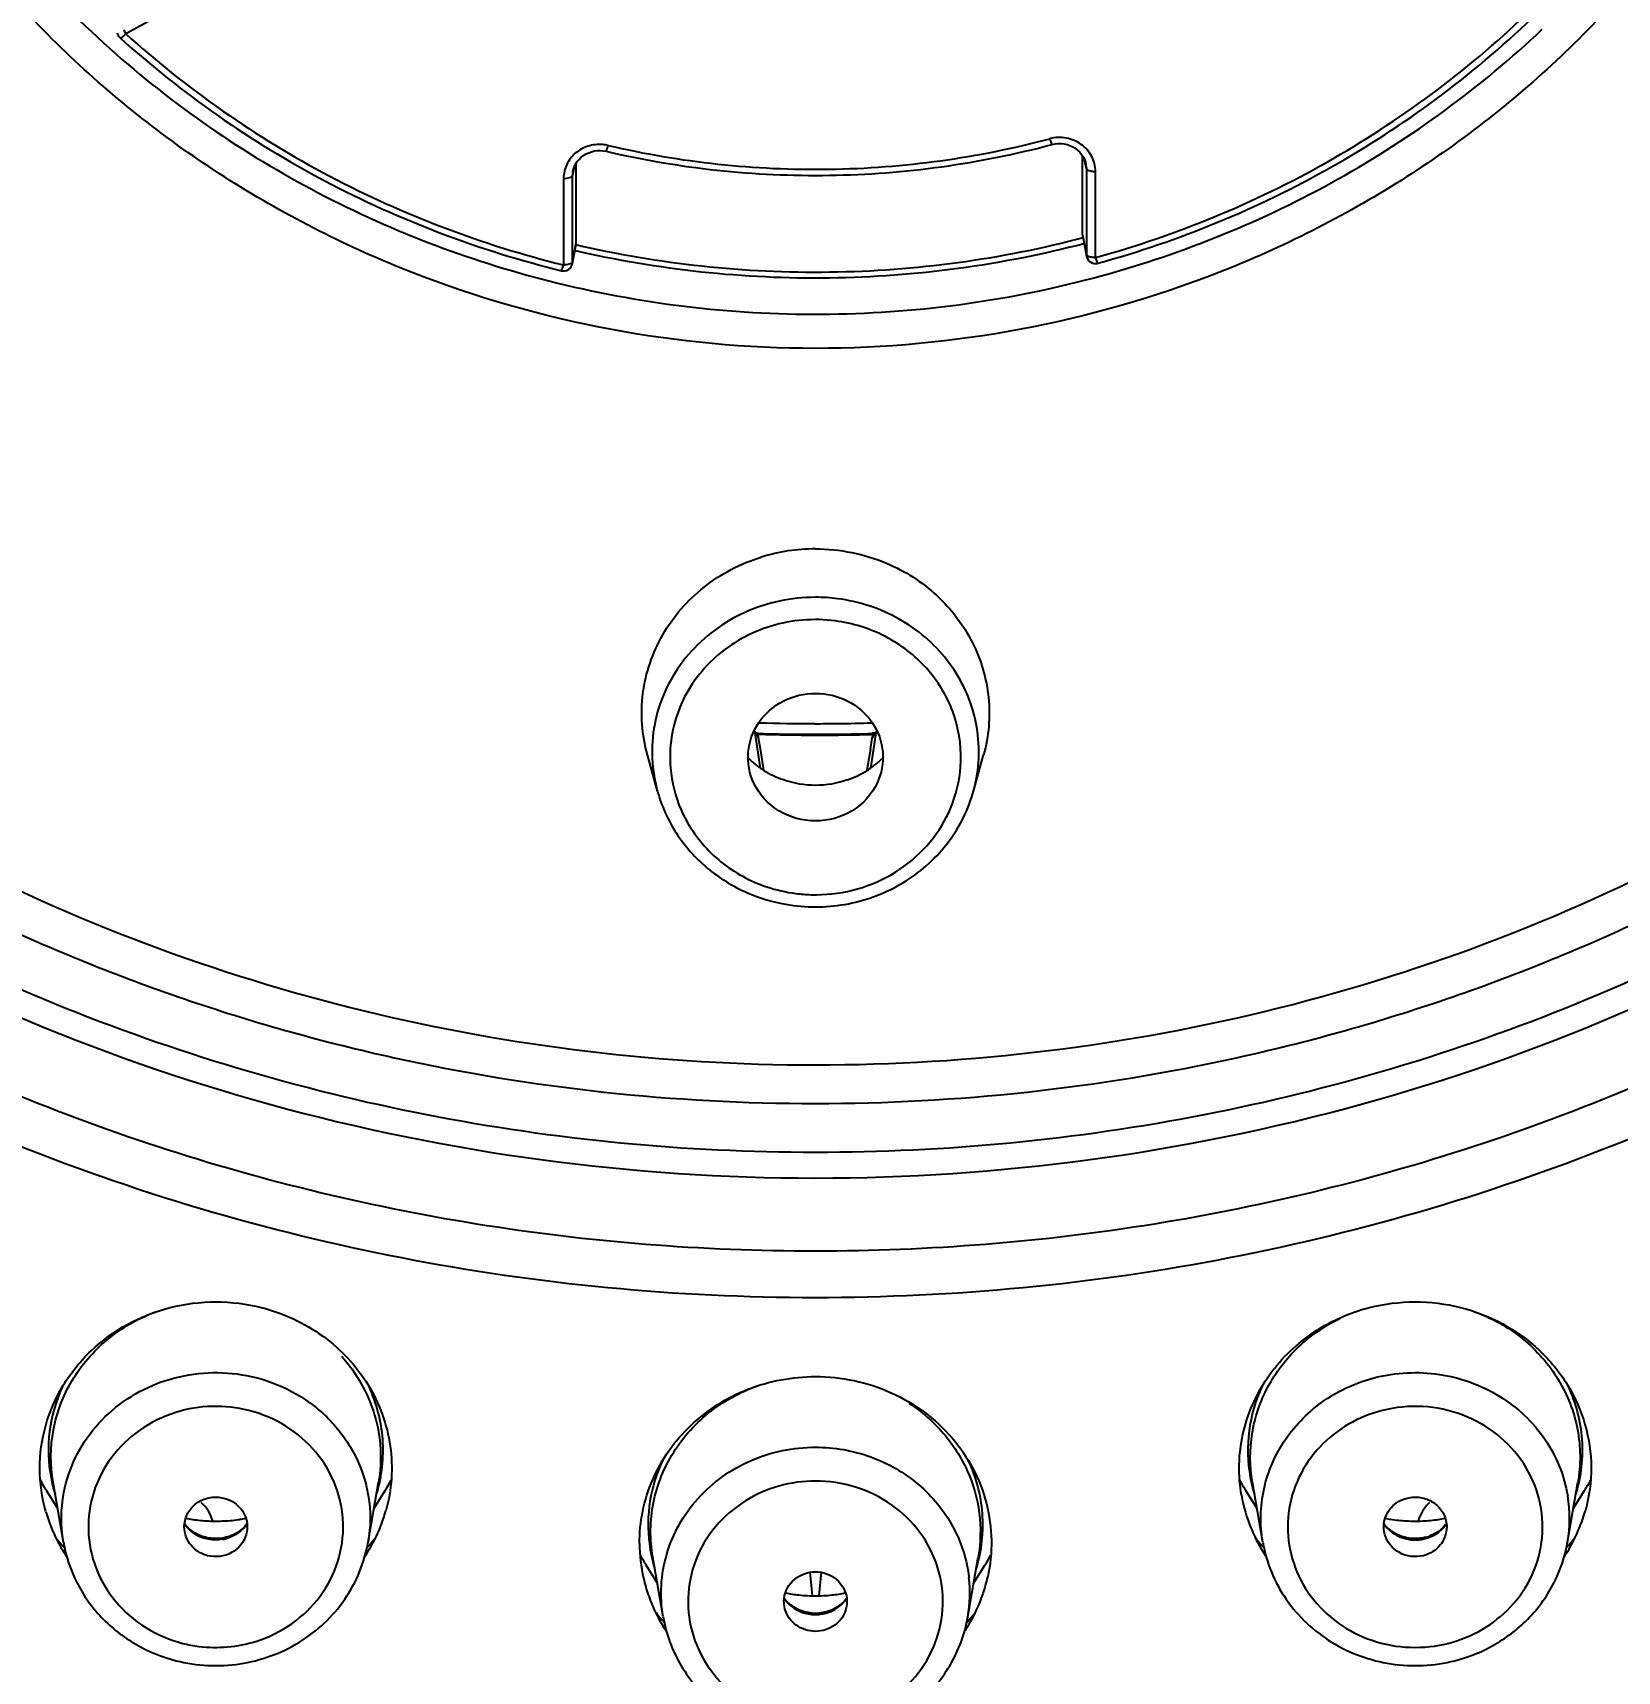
# Model space of a CAD drawing. Header units: millimetres. Extents: x 15137 to 17513, y -10160 to -6800.
# Drawn here: x 16524.51 to 16542.12, y -8288.96 to -8270.75 of the extents above; entities that cross this region are included whole.
import ezdxf

# ---------------------------------------------------------------- set-up
doc = ezdxf.new("R2010")
doc.units = ezdxf.units.MM
doc.styles.add('ARIAL', font='arial.ttf')
doc.dimstyles.get("Standard").update_dxf_attribs({"dimtxt": 15, "dimasz": 15, "dimexe": 0.18, "dimexo": 0.0625, "dimgap": 4, "dimtad": 0, "dimdec": 1, "dimdsep": 46, "dimtxsty": 'ARIAL', "dimcen": 0, "dimclrd": 5, "dimclre": 5, "dimclrt": 5, "dimadec": 0, "dimazin": 0, "dimtfac": 1, "dimtdec": 1, "dimtofl": 0, "dimtmove": 0, "dimatfit": 3, "dimfxl": 1, "dimtolj": 1, "dimtzin": 0, "dimarcsym": 0})

# ---------------------------------------------------------------- blocks, each defined once
blk = doc.blocks.new('*D72')
at = {"color": 5, "lineweight": -2, "transparency": 16777216}
for p, q in [((16473.239, -8277.12), (16473.239, -8173.164)), ((16593.175, -8277.612), (16593.175, -8173.164)), ((16488.239, -8173.344), (16504.502, -8173.344)), ((16578.175, -8173.344), (16561.912, -8173.344))]:
    blk.add_line(p, q, dxfattribs=at)
at = {"color": 5, "transparency": 16777216}
for points in [[(16488.239, -8170.844), (16488.239, -8175.844), (16473.239, -8173.344)], [(16578.175, -8170.844), (16578.175, -8175.844), (16593.175, -8173.344)]]:
    blk.add_solid(points, dxfattribs=at)
at = {"layer": 'Defpoints', "color": 0, "transparency": 16777216}
for p in [(16593.175, -8173.344), (16473.239, -8277.182), (16593.175, -8277.675)]:
    blk.add_point(p, dxfattribs=at)
at = {"color": 5, "transparency": 16777216, "insert": (16533.207, -8173.344), "char_height": 15, "attachment_point": 5, "style": 'ARIAL'}
blk.add_mtext('\\A1;%%C120', dxfattribs=at)

msp = doc.modelspace()

# ---------------------------------------------------------------- linework, layer by layer
at = {"linetype": 'Continuous'}
for p, q in [((16526.419, -8270.287), (16525.543, -8270.765)), ((16535.836, -8271.994), (16535.836, -8271.994)), ((16536.176, -8273), (16536.176, -8272.122)), ((16536.218, -8272.263), (16536.198, -8272.165)), ((16530.407, -8272.371), (16530.407, -8273.332)), ((16530.526, -8272.243), (16530.506, -8272.34)), ((16530.506, -8273.301), (16530.506, -8272.34)), ((16530.511, -8272.293), (16530.511, -8272.292)), ((16530.548, -8273.08), (16530.548, -8272.2)), ((16536.213, -8272.214), (16536.214, -8272.215)), ((16536.218, -8272.249), (16536.218, -8272.263)), ((16536.218, -8272.263), (16536.218, -8273.22)), ((16536.318, -8273.25), (16536.318, -8272.293)), ((16530.505, -8273.318), (16530.546, -8273.096)), ((16530.531, -8273.171), (16530.548, -8273.08)), ((16536.176, -8273), (16536.209, -8273.171)), ((16536.178, -8273.017), (16536.193, -8273.095)), ((16536.193, -8273.095), (16536.22, -8273.236)), ((16530.506, -8273.301), (16530.511, -8273.276)), ((16530.511, -8273.276), (16530.53, -8273.178)), ((16530.53, -8273.178), (16530.531, -8273.171)), ((16536.209, -8273.171), (16536.218, -8273.219)), ((16536.209, -8273.171), (16536.218, -8273.22)), ((16532.559, -8278.68), (16532.537, -8278.529)), ((16532.544, -8278.579), (16532.537, -8278.529)), ((16532.547, -8278.532), (16532.576, -8278.533)), ((16532.547, -8278.537), (16532.576, -8278.537)), ((16532.553, -8278.539), (16532.577, -8278.54)), ((16532.553, -8278.547), (16532.577, -8278.547)), ((16533.198, -8278.428), (16533.23, -8278.429)), ((16533.198, -8278.429), (16533.23, -8278.429)), ((16533.836, -8278.531), (16533.883, -8278.529)), ((16533.836, -8278.538), (16533.883, -8278.536)), ((16533.836, -8278.54), (16533.86, -8278.54)), ((16533.836, -8278.547), (16533.86, -8278.547)), ((16533.877, -8278.529), (16533.846, -8278.73)), ((16532.575, -8278.78), (16532.559, -8278.68)), ((16532.575, -8278.78), (16532.559, -8278.68)), ((16532.595, -8278.707), (16532.575, -8278.589)), ((16532.618, -8278.85), (16532.595, -8278.707)), ((16533.818, -8278.716), (16533.794, -8278.858)), ((16533.846, -8278.73), (16533.817, -8278.922)), ((16533.818, -8278.716), (16533.838, -8278.589)), ((16533.854, -8278.68), (16533.839, -8278.78)), ((16531.45, -8279.178), (16531.339, -8278.777)), ((16532.597, -8278.922), (16532.575, -8278.78)), ((16532.597, -8278.922), (16532.575, -8278.78)), ((16532.634, -8278.949), (16532.618, -8278.85)), ((16533.794, -8278.858), (16533.779, -8278.949)), ((16533.839, -8278.78), (16533.817, -8278.922)), ((16534.963, -8279.178), (16535.075, -8278.777)), ((16524.849, -8287.523), (16524.734, -8286.858)), ((16528.235, -8287.523), (16528.351, -8286.858)), ((16538.178, -8287.523), (16538.063, -8286.858)), ((16541.565, -8287.523), (16541.68, -8286.858)), ((16524.784, -8287.146), (16524.66, -8286.95)), ((16528.301, -8287.146), (16528.425, -8286.95)), ((16538.113, -8287.146), (16537.989, -8286.95)), ((16541.63, -8287.146), (16541.754, -8286.95)), ((16531.448, -8287.976), (16531.324, -8287.779)), ((16531.514, -8288.353), (16531.398, -8287.688)), ((16534.9, -8288.353), (16535.015, -8287.688)), ((16534.965, -8287.976), (16535.089, -8287.779)), ((16533.143, -8287.858), (16533.169, -8288.117)), ((16533.27, -8287.858), (16533.245, -8288.117))]:
    msp.add_line(p, q, dxfattribs=at)
for points in [[(16535.836, -8271.994), (16535.87, -8271.987), (16535.903, -8271.984), (16535.936, -8271.984), (16535.969, -8271.988), (16536.002, -8271.995), (16536.034, -8272.006), (16536.065, -8272.019), (16536.093, -8272.036), (16536.12, -8272.056), (16536.143, -8272.079), (16536.164, -8272.104), (16536.181, -8272.13), (16536.196, -8272.158), (16536.207, -8272.187), (16536.213, -8272.215)], [(16530.511, -8272.293), (16530.517, -8272.268), (16530.527, -8272.239), (16530.541, -8272.211), (16530.558, -8272.184), (16530.579, -8272.159), (16530.602, -8272.136), (16530.628, -8272.116), (16530.657, -8272.099), (16530.687, -8272.085), (16530.719, -8272.074), (16530.751, -8272.066), (16530.784, -8272.062), (16530.817, -8272.061), (16530.849, -8272.064), (16530.879, -8272.069)], [(16532.575, -8278.589), (16532.573, -8278.577), (16532.566, -8278.559), (16532.556, -8278.542), (16532.544, -8278.528), (16532.531, -8278.517)], [(16533.882, -8278.518), (16533.87, -8278.528), (16533.857, -8278.542), (16533.847, -8278.56), (16533.84, -8278.578), (16533.838, -8278.589)]]:
    msp.add_lwpolyline(points, dxfattribs=at)
for centre, radius, start, end in [((16526.05, -8270.456), 0.594, 206.558, 211.3869), ((16525.543, -8270.732), 0.1, 191.6564, 227.8933), ((16530.808, -8272.42), 0.426, 77.2076, 85.3461), ((16530.76, -8272.34), 0.254, 169.2772, 179.9619), ((16535.963, -8272.263), 0.255, 3.2107, 10.7898), ((16530.458, -8273.08), 0.09, 349.3666, 359.9645), ((16536.267, -8273), 0.091, 179.9828, 190.8341), ((16536.31, -8273.219), 0.0925, 180.1749, 190.6304), ((16536.318, -8273.218), 0.1, 190.7251, 285.4465), ((16536.318, -8272.947), 0.303, 267.6125, 269.9981), ((16530.407, -8273.299), 0.1, 256.1414, 349.3433), ((16530.407, -8273.029), 0.303, 270.0019, 272.3877), ((16530.418, -8273.3), 0.0888, 348.9002, 359.7801), ((16533.208, -8278.532), 2.045, 90.0356, 107.2312), ((16533.207, -8278.946), 1.921, 82.6431, 89.998), ((16533.208, -8257.626), 20.921, 268.2706, 270.7014), ((16533.207, -8257.667), 20.889, 268.271, 269.9994), ((16533.207, -8257.724), 20.704, 268.2711, 269.9748), ((16533.207, -8257.61), 20.947, 270, 270.7026), ((16533.207, -8257.742), 20.687, 270.0631, 270.7021), ((16533.206, -8257.72), 20.709, 270.7021, 271.7342), ((16533.208, -8257.659), 20.888, 270.7028, 271.7242), ((16533.208, -8257.687), 20.87, 270.7028, 271.7264), ((16533.171, -8278.081), 1.02, 224.9256, 231.5595), ((16533.182, -8278.067), 1.038, 231.5773, 238.1274), ((16533.231, -8278.067), 1.038, 301.8727, 308.4227), ((16533.242, -8278.081), 1.02, 308.4405, 315.0744), ((16533.036, -8278.738), 1.646, 192.742, 195.5304), ((16533.194, -8278.048), 1.061, 238.1252, 244.5963), ((16533.198, -8278.04), 1.069, 244.594, 251.0327), ((16533.216, -8278.042), 1.068, 288.9684, 301.8477), ((16533.38, -8278.738), 1.643, 344.479, 349.8096), ((16533.206, -8278.63), 1.7, 251.4236, 262.6178), ((16533.206, -8278.628), 1.702, 262.6513, 268.4737), ((16526.542, -8287.508), 1.494, 75.8034, 107.2854), ((16526.386, -8285.86), 2.041, 208.3673, 210.7677), ((16526.398, -8285.853), 2.055, 210.7666, 212.2513), ((16526.364, -8286.498), 1.682, 190.6889, 197.0423), ((16526.686, -8285.854), 2.055, 327.794, 328.9843), ((16526.693, -8285.858), 2.047, 328.9834, 331.545), ((16539.72, -8285.858), 2.047, 208.4112, 211.0167), ((16539.727, -8285.854), 2.055, 211.0158, 212.206), ((16539.686, -8286.5), 1.675, 190.3604, 197.1156), ((16540.014, -8285.852), 2.057, 327.749, 328.8669), ((16540.026, -8285.859), 2.043, 328.8651, 331.5889), ((16526.057, -8287.427), 0.474, 39.1776, 46.8268), ((16539.688, -8286.698), 1.773, 189.8086, 202.3145), ((16540.356, -8287.427), 0.474, 133.1833, 140.8336), ((16540.04, -8287.261), 1.547, 350.2388, 9.4396), ((16526.362, -8286.697), 1.776, 195.9259, 202.12), ((16526.541, -8285.508), 1.781, 259.2388, 261.6781), ((16526.543, -8285.492), 1.797, 261.6805, 267.345), ((16526.064, -8287.422), 0.466, 31.4297, 39.1672), ((16526.543, -8285.503), 1.786, 267.338, 272.9626), ((16526.069, -8287.418), 0.458, 16.6498, 31.4063), ((16526.543, -8285.514), 1.776, 272.9773, 278.6815), ((16526.543, -8285.511), 1.778, 278.6801, 280.8055), ((16526.723, -8286.696), 1.775, 338.1525, 344.4017), ((16539.871, -8285.511), 1.778, 259.1974, 261.1905), ((16539.87, -8285.514), 1.775, 261.189, 266.9446), ((16539.871, -8285.503), 1.786, 266.9596, 272.6187), ((16540.344, -8287.418), 0.458, 148.6088, 164.223), ((16539.87, -8285.492), 1.797, 272.6116, 278.3009), ((16540.35, -8287.422), 0.466, 140.844, 148.582), ((16539.873, -8285.508), 1.781, 278.3033, 280.7665), ((16540.053, -8286.697), 1.774, 338.318, 344.5401), ((16526.382, -8286.688), 1.798, 202.1375, 208.2687), ((16526.424, -8286.154), 2.119, 218.2917, 222.4203), ((16526.541, -8287.064), 0.433, 239.3603, 255.7233), ((16526.544, -8287.065), 0.433, 280.2508, 288.5645), ((16526.656, -8286.149), 2.125, 319.5264, 321.6237), ((16526.692, -8286.684), 1.809, 331.4127, 338.1506), ((16539.722, -8286.684), 1.809, 202.3229, 208.4609), ((16539.758, -8286.149), 2.125, 218.4002, 220.4865), ((16539.87, -8287.062), 0.436, 245.8801, 261.2746), ((16539.875, -8287.033), 0.45, 284.2265, 290.0837), ((16539.884, -8287.083), 0.412, 306.5194, 314.1264), ((16539.89, -8287.09), 0.403, 314.1351, 318), ((16539.897, -8287.096), 0.393, 318.0195, 325.059), ((16539.993, -8286.157), 2.113, 319.4316, 321.7146), ((16540.03, -8286.687), 1.799, 331.3808, 338.2963), ((16526.41, -8286.673), 1.83, 208.2624, 212.2245), ((16526.421, -8286.666), 1.843, 212.2217, 213.6051), ((16526.678, -8286.676), 1.825, 326.3573, 327.8018), ((16526.68, -8286.677), 1.822, 327.8014, 331.4164), ((16526.642, -8286.137), 2.144, 317.5876, 318.9398), ((16526.647, -8286.142), 2.136, 318.9402, 319.5277), ((16533.011, -8287.53), 1.76, 180.2793, 192.9065), ((16533.031, -8287.327), 1.684, 187.3596, 196.5392), ((16539.734, -8286.677), 1.824, 208.4579, 212.1945), ((16539.766, -8286.142), 2.136, 220.4852, 221.06), ((16539.772, -8286.137), 2.144, 221.0604, 222.4128), ((16539.737, -8286.675), 1.827, 212.1939, 213.6183), ((16539.992, -8286.666), 1.843, 325.971, 327.784), ((16540.002, -8286.672), 1.831, 327.7821, 331.3902), ((16539.984, -8286.149), 2.126, 317.582, 318.9529), ((16539.991, -8286.155), 2.117, 318.9535, 319.4316), ((16533.058, -8286.686), 2.049, 208.6135, 212.2282), ((16533.35, -8286.683), 2.056, 327.7742, 328.9237), ((16533.359, -8286.688), 2.046, 328.9226, 331.4128), ((16533.019, -8287.529), 1.768, 192.9066, 199.1621), ((16533.38, -8288.09), 1.542, 350.2005, 6.4516), ((16533.395, -8287.529), 1.767, 341.3219, 347.5798), ((16533.037, -8287.522), 1.787, 199.1793, 205.3643), ((16533.208, -8286.326), 1.793, 259.2153, 264.1125), ((16533.207, -8286.341), 1.778, 264.105, 269.9881), ((16533.206, -8286.341), 1.778, 270.0118, 275.8764), ((16533.205, -8286.326), 1.793, 275.8689, 280.784), ((16533.359, -8287.515), 1.806, 328.9274, 341.2624), ((16533.069, -8287.507), 1.823, 205.3666, 212.2021), ((16533.092, -8286.979), 2.124, 218.2681, 222.4719), ((16533.207, -8287.851), 0.461, 262.6325, 269.9609), ((16533.207, -8287.89), 0.438, 262.2795, 269.9729), ((16533.206, -8287.851), 0.461, 270.0389, 277.3533), ((16533.207, -8287.886), 0.442, 270.0084, 277.2703), ((16533.314, -8286.973), 2.134, 317.5327, 319.7843), ((16533.331, -8286.987), 2.112, 319.7849, 321.6548), ((16533.079, -8287.5), 1.835, 212.1966, 213.4856), ((16533.335, -8287.501), 1.834, 326.4983, 327.8067), ((16533.338, -8287.503), 1.831, 327.8067, 328.9474), ((16526.541, -8287.202), 1.491, 255.797, 262.8247), ((16539.874, -8287.21), 1.482, 278.2248, 284.2)]:
    msp.add_arc(centre, radius, start, end, dxfattribs=at)
for points, knots in [([(16564.381, -8314.305), (16567.838, -8312.393), (16574.372, -8307.927), (16582.642, -8299.515), (16589.031, -8289.732), (16593.285, -8278.952), (16595.236, -8267.588), (16594.805, -8256.082), (16592.012, -8244.879), (16586.965, -8234.412), (16579.866, -8225.082), (16570.989, -8217.243), (16560.678, -8211.19), (16549.326, -8207.149), (16537.365, -8205.269), (16525.245, -8205.622), (16513.431, -8208.191), (16506.013, -8211.338), (16502.506, -8213.238)], [0, 0, 0, 0, 0.063059, 0.125441, 0.187164, 0.248341, 0.309174, 0.36992, 0.430848, 0.492201, 0.554154, 0.616784, 0.680067, 0.743881, 0.808029, 0.872266, 0.936332, 1, 1, 1, 1]), ([(16490.158, -8251.407), (16489.65, -8252.986), (16488.825, -8256.206), (16488.192, -8261.145), (16488.171, -8266.121), (16488.96, -8272.713), (16491.477, -8280.74), (16496.759, -8289.411), (16504.008, -8296.685), (16512.829, -8302.17), (16522.734, -8305.58), (16529.718, -8306.35), (16533.207, -8306.35)], [0, 0, 0, 0, 0.061272, 0.122397, 0.183469, 0.244587, 0.367105, 0.490819, 0.6161, 0.742973, 0.87113, 1, 1, 1, 1]), ([(16533.207, -8306.35), (16536.696, -8306.35), (16543.679, -8305.58), (16553.585, -8302.17), (16562.405, -8296.685), (16569.655, -8289.411), (16574.936, -8280.74), (16577.454, -8272.713), (16578.242, -8266.121), (16578.221, -8261.145), (16577.588, -8256.206), (16576.764, -8252.986), (16576.255, -8251.407)], [0, 0, 0, 0, 0.12887, 0.257027, 0.3839, 0.509181, 0.632895, 0.755413, 0.816531, 0.877603, 0.938728, 1, 1, 1, 1]), ([(16533.207, -8282.22), (16534.936, -8282.22), (16538.398, -8281.797), (16543.245, -8279.93), (16547.437, -8276.95), (16550.689, -8273.048), (16552.78, -8268.481), (16553.562, -8263.552), (16552.981, -8258.602), (16551.714, -8255.518), (16550.892, -8254.089)], [0, 0, 0, 0, 0.129111, 0.257343, 0.384053, 0.508966, 0.632277, 0.754615, 0.876882, 1, 1, 1, 1]), ([(16515.076, -8254.912), (16514.345, -8256.344), (16513.254, -8259.406), (16512.89, -8264.255), (16513.823, -8269.038), (16515.992, -8273.441), (16519.25, -8277.184), (16523.388, -8280.034), (16528.137, -8281.816), (16531.518, -8282.22), (16533.207, -8282.22)], [0, 0, 0, 0, 0.122878, 0.245062, 0.367446, 0.490869, 0.615895, 0.742673, 0.870915, 1, 1, 1, 1]), ([(16531.493, -8320.6), (16527.392, -8320.489), (16521.239, -8319.722), (16513.34, -8317.528), (16505.742, -8314.591), (16496.91, -8309.567), (16489.304, -8302.901), (16484.189, -8296.776), (16479.789, -8290.222), (16475.648, -8281.264), (16473.108, -8269.763), (16473.112, -8261.917), (16473.535, -8258.058)], [0, 0, 0, 0, 0.128621, 0.192791, 0.256745, 0.383633, 0.509158, 0.571464, 0.633428, 0.756283, 0.878292, 1, 1, 1, 1]), ([(16530.083, -8320.168), (16526.073, -8319.969), (16520.07, -8319.093), (16512.382, -8316.802), (16505.001, -8313.8), (16496.437, -8308.756), (16489.077, -8302.147), (16484.132, -8296.106), (16479.879, -8289.657), (16475.878, -8280.868), (16473.419, -8269.607), (16473.414, -8261.928), (16473.816, -8258.149)], [0, 0, 0, 0, 0.128635, 0.19279, 0.256725, 0.383569, 0.509059, 0.571354, 0.633313, 0.75619, 0.878242, 1, 1, 1, 1]), ([(16513.268, -8258.128), (16512.865, -8259.559), (16512.403, -8262.53), (16512.801, -8267.018), (16514.023, -8270.586), (16515.486, -8273.215), (16517.267, -8275.684), (16520.037, -8278.38), (16523.36, -8280.396), (16526.252, -8281.552), (16529.275, -8282.393), (16531.637, -8282.649), (16533.207, -8282.649)], [0, 0, 0, 0, 0.122048, 0.243995, 0.366571, 0.428397, 0.490582, 0.615931, 0.742833, 0.806876, 0.871163, 1, 1, 1, 1]), ([(16533.207, -8282.649), (16534.776, -8282.649), (16537.139, -8282.393), (16540.161, -8281.552), (16543.053, -8280.396), (16546.376, -8278.38), (16549.147, -8275.684), (16550.927, -8273.215), (16552.39, -8270.586), (16553.612, -8267.018), (16554.011, -8262.53), (16553.548, -8259.559), (16553.146, -8258.128)], [0, 0, 0, 0, 0.128837, 0.193124, 0.257166, 0.384069, 0.509418, 0.571603, 0.633429, 0.756005, 0.877952, 1, 1, 1, 1]), ([(16592.877, -8258.044), (16593.301, -8261.903), (16593.307, -8269.751), (16590.769, -8281.254), (16586.629, -8290.213), (16582.229, -8296.769), (16577.115, -8302.896), (16569.509, -8309.563), (16560.675, -8314.589), (16553.077, -8317.527), (16545.176, -8319.722), (16539.022, -8320.489), (16534.921, -8320.6)], [0, 0, 0, 0, 0.12171, 0.243718, 0.366572, 0.428535, 0.49084, 0.616364, 0.743251, 0.807206, 0.871376, 1, 1, 1, 1]), ([(16592.597, -8258.149), (16593, -8261.928), (16592.995, -8269.607), (16590.535, -8280.868), (16586.534, -8289.657), (16582.281, -8296.106), (16577.336, -8302.147), (16569.977, -8308.756), (16561.413, -8313.8), (16554.031, -8316.802), (16546.343, -8319.093), (16540.341, -8319.969), (16536.331, -8320.168)], [0, 0, 0, 0, 0.121758, 0.24381, 0.366687, 0.428646, 0.490941, 0.616431, 0.743275, 0.80721, 0.871365, 1, 1, 1, 1]), ([(16474.227, -8258.183), (16473.821, -8261.955), (16473.821, -8269.622), (16476.281, -8280.866), (16481.092, -8291.405), (16488.051, -8300.796), (16496.862, -8308.657), (16507.161, -8314.669), (16518.518, -8318.591), (16526.49, -8319.707), (16530.492, -8319.881)], [0, 0, 0, 0, 0.121821, 0.243933, 0.366866, 0.491007, 0.616541, 0.743419, 0.871379, 1, 1, 1, 1]), ([(16474.536, -8258.22), (16474.124, -8261.975), (16474.112, -8269.607), (16476.545, -8280.804), (16481.324, -8291.302), (16488.244, -8300.658), (16497.013, -8308.492), (16507.268, -8314.484), (16518.578, -8318.393), (16526.519, -8319.506), (16530.505, -8319.679)], [0, 0, 0, 0, 0.121789, 0.243869, 0.366776, 0.490906, 0.616444, 0.743343, 0.871338, 1, 1, 1, 1]), ([(16535.908, -8319.679), (16539.895, -8319.506), (16547.835, -8318.393), (16559.146, -8314.484), (16569.4, -8308.492), (16578.169, -8300.658), (16585.09, -8291.302), (16589.868, -8280.804), (16592.302, -8269.607), (16592.289, -8261.975), (16591.878, -8258.22)], [0, 0, 0, 0, 0.128662, 0.256656, 0.383555, 0.509093, 0.633223, 0.756131, 0.878211, 1, 1, 1, 1]), ([(16535.921, -8319.881), (16539.924, -8319.707), (16547.896, -8318.591), (16559.252, -8314.669), (16569.551, -8308.657), (16578.363, -8300.796), (16585.321, -8291.405), (16590.133, -8280.866), (16592.593, -8269.622), (16592.593, -8261.955), (16592.186, -8258.183)], [0, 0, 0, 0, 0.128621, 0.256581, 0.383459, 0.508993, 0.633134, 0.756067, 0.878179, 1, 1, 1, 1]), ([(16533.207, -8283.193), (16531.761, -8283.193), (16528.868, -8282.914), (16524.708, -8281.677), (16520.895, -8279.669), (16517.587, -8276.972), (16514.921, -8273.696), (16513.011, -8269.973), (16511.936, -8265.96), (16511.809, -8263.198), (16511.893, -8261.832)], [0, 0, 0, 0, 0.12854, 0.256521, 0.383499, 0.509156, 0.633398, 0.756358, 0.878388, 1, 1, 1, 1]), ([(16554.521, -8261.832), (16554.605, -8263.198), (16554.477, -8265.96), (16553.403, -8269.973), (16551.492, -8273.696), (16548.827, -8276.972), (16545.519, -8279.669), (16541.705, -8281.677), (16537.546, -8282.914), (16534.653, -8283.193), (16533.207, -8283.193)], [0, 0, 0, 0, 0.121612, 0.243642, 0.366602, 0.490844, 0.616501, 0.743479, 0.87146, 1, 1, 1, 1]), ([(16533.207, -8284.807), (16531.667, -8284.807), (16528.586, -8284.512), (16524.154, -8283.201), (16520.087, -8281.075), (16516.552, -8278.217), (16513.694, -8274.742), (16511.633, -8270.79), (16510.454, -8266.526), (16510.291, -8263.585), (16510.366, -8262.13)], [0, 0, 0, 0, 0.128519, 0.256488, 0.383463, 0.509128, 0.633388, 0.756365, 0.878402, 1, 1, 1, 1]), ([(16556.047, -8262.131), (16556.123, -8263.586), (16555.959, -8266.527), (16554.781, -8270.791), (16552.719, -8274.742), (16549.861, -8278.217), (16546.326, -8281.075), (16542.259, -8283.201), (16537.828, -8284.512), (16534.747, -8284.807), (16533.207, -8284.807)], [0, 0, 0, 0, 0.121599, 0.243635, 0.366611, 0.490869, 0.616534, 0.743508, 0.871478, 1, 1, 1, 1]), ([(16544.92, -8263.185), (16544.92, -8263.909), (16544.768, -8265.365), (16544.094, -8267.458), (16543.002, -8269.387), (16541.534, -8271.075), (16539.746, -8272.458), (16537.031, -8273.829), (16533.207, -8274.547), (16529.382, -8273.829), (16526.668, -8272.458), (16524.88, -8271.075), (16523.412, -8269.387), (16522.319, -8267.458), (16521.646, -8265.365), (16521.494, -8263.909), (16521.494, -8263.185)], [0, 0, 0, 0, 0.060838, 0.121951, 0.183551, 0.24579, 0.308712, 0.37226, 0.499999, 0.627738, 0.691284, 0.754206, 0.816446, 0.878047, 0.939161, 1, 1, 1, 1]), ([(16522.221, -8266.012), (16522.499, -8266.947), (16523.332, -8268.757), (16524.628, -8270.269), (16525.364, -8270.928)], [0, 0, 0, 0, 0.496602, 1, 1, 1, 1]), ([(16533.207, -8284.29), (16531.946, -8284.29), (16529.425, -8284.089), (16525.752, -8283.188), (16522.289, -8281.716), (16519.137, -8279.713), (16516.386, -8277.235), (16514.114, -8274.352), (16512.388, -8271.148), (16511.632, -8268.849), (16511.361, -8267.682)], [0, 0, 0, 0, 0.127865, 0.255353, 0.382118, 0.5079, 0.632543, 0.756017, 0.878426, 1, 1, 1, 1]), ([(16555.053, -8267.682), (16554.781, -8268.849), (16554.026, -8271.148), (16552.3, -8274.352), (16550.028, -8277.235), (16547.276, -8279.713), (16544.124, -8281.716), (16540.662, -8283.188), (16536.989, -8284.089), (16534.467, -8284.29), (16533.207, -8284.29)], [0, 0, 0, 0, 0.121574, 0.243983, 0.367457, 0.4921, 0.617882, 0.744647, 0.872135, 1, 1, 1, 1]), ([(16536.318, -8273.25), (16537.212, -8273.003), (16538.938, -8272.295), (16540.439, -8271.185), (16541.101, -8270.551)], [0, 0, 0, 0, 0.503015, 1, 1, 1, 1]), ([(16536.344, -8273.314), (16537.247, -8273.065), (16538.988, -8272.35), (16540.502, -8271.231), (16541.17, -8270.591)], [0, 0, 0, 0, 0.502961, 1, 1, 1, 1]), ([(16536.382, -8273.453), (16537.297, -8273.203), (16539.062, -8272.484), (16540.602, -8271.358), (16541.282, -8270.714)], [0, 0, 0, 0, 0.50298, 1, 1, 1, 1]), ([(16525.476, -8270.807), (16525.478, -8270.809), (16525.488, -8270.808), (16525.511, -8270.794), (16525.53, -8270.778), (16525.543, -8270.765)], [0, 0, 0, 0, 0.112296, 0.321792, 1, 1, 1, 1]), ([(16525.476, -8270.807), (16526.163, -8271.428), (16527.71, -8272.505), (16529.473, -8273.172), (16530.383, -8273.396)], [0, 0, 0, 0, 0.497144, 1, 1, 1, 1]), ([(16525.543, -8270.765), (16526.224, -8271.381), (16527.758, -8272.449), (16529.505, -8273.109), (16530.407, -8273.332)], [0, 0, 0, 0, 0.497093, 1, 1, 1, 1]), ([(16525.364, -8270.928), (16526.064, -8271.554), (16527.636, -8272.638), (16529.423, -8273.309), (16530.345, -8273.534)], [0, 0, 0, 0, 0.497126, 1, 1, 1, 1]), ([(16513.594, -8271.675), (16514.463, -8273.433), (16516.754, -8276.734), (16521.464, -8280.529), (16527.094, -8282.931), (16531.171, -8283.477), (16533.207, -8283.477)], [0, 0, 0, 0, 0.244863, 0.493582, 0.745767, 1, 1, 1, 1]), ([(16533.207, -8283.477), (16535.243, -8283.477), (16539.32, -8282.931), (16544.95, -8280.529), (16549.659, -8276.734), (16551.95, -8273.433), (16552.82, -8271.675)], [0, 0, 0, 0, 0.254233, 0.506418, 0.755137, 1, 1, 1, 1]), ([(16530.842, -8271.995), (16530.787, -8271.991), (16530.676, -8272.003), (16530.554, -8272.069), (16530.481, -8272.147), (16530.426, -8272.238), (16530.407, -8272.318), (16530.407, -8272.371)], [0, 0, 0, 0, 0.257387, 0.506811, 0.630156, 0.753171, 1, 1, 1, 1]), ([(16530.879, -8272.069), (16531.69, -8272.259), (16533.364, -8272.439), (16535.032, -8272.208), (16535.836, -8271.994)], [0, 0, 0, 0, 0.500107, 1, 1, 1, 1]), ([(16530.879, -8272.069), (16530.88, -8272.069), (16530.881, -8272.067), (16530.883, -8272.064), (16530.885, -8272.058), (16530.89, -8272.047), (16530.895, -8272.029), (16530.9, -8272.013), (16530.902, -8272.004)], [0, 0, 0, 0, 0.027337, 0.087154, 0.177797, 0.295445, 0.604145, 1, 1, 1, 1]), ([(16530.902, -8272.004), (16531.705, -8272.192), (16533.362, -8272.37), (16535.014, -8272.142), (16535.81, -8271.93)], [0, 0, 0, 0, 0.500109, 1, 1, 1, 1]), ([(16536.318, -8272.293), (16536.317, -8272.235), (16536.294, -8272.146), (16536.227, -8272.049), (16536.139, -8271.969), (16535.995, -8271.91), (16535.87, -8271.914), (16535.81, -8271.93)], [0, 0, 0, 0, 0.245579, 0.368154, 0.491252, 0.741156, 1, 1, 1, 1]), ([(16535.81, -8271.93), (16535.813, -8271.939), (16535.818, -8271.954), (16535.824, -8271.972), (16535.829, -8271.983), (16535.832, -8271.989), (16535.833, -8271.992), (16535.835, -8271.994), (16535.836, -8271.994)], [0, 0, 0, 0, 0.394456, 0.702648, 0.820223, 0.911032, 0.971337, 1, 1, 1, 1]), ([(16530.407, -8272.371), (16530.43, -8272.371), (16530.461, -8272.367), (16530.495, -8272.355), (16530.506, -8272.345), (16530.506, -8272.34)], [0, 0, 0, 0, 0.635075, 0.862295, 1, 1, 1, 1]), ([(16536.218, -8272.263), (16536.219, -8272.269), (16536.234, -8272.28), (16536.249, -8272.284), (16536.259, -8272.287)], [0, 0, 0, 0, 0.367658, 1, 1, 1, 1]), ([(16536.259, -8272.287), (16536.264, -8272.288), (16536.283, -8272.292), (16536.303, -8272.293), (16536.318, -8272.293)], [0, 0, 0, 0, 0.230243, 1, 1, 1, 1]), ([(16536.193, -8273.096), (16535.273, -8273.336), (16533.368, -8273.594), (16531.456, -8273.388), (16530.53, -8273.173)], [0, 0, 0, 0, 0.499906, 1, 1, 1, 1]), ([(16530.544, -8273.106), (16531.466, -8273.321), (16533.369, -8273.526), (16535.266, -8273.269), (16536.181, -8273.029)], [0, 0, 0, 0, 0.500097, 1, 1, 1, 1]), ([(16536.305, -8273.25), (16536.286, -8273.249), (16536.26, -8273.246), (16536.232, -8273.235), (16536.222, -8273.228), (16536.219, -8273.224)], [0, 0, 0, 0, 0.618921, 0.845196, 1, 1, 1, 1]), ([(16536.318, -8273.25), (16536.321, -8273.259), (16536.326, -8273.275), (16536.333, -8273.295), (16536.339, -8273.308), (16536.342, -8273.313), (16536.344, -8273.314), (16536.344, -8273.314)], [0, 0, 0, 0, 0.396662, 0.712563, 0.917423, 0.973195, 1, 1, 1, 1]), ([(16530.345, -8273.534), (16531.331, -8273.776), (16533.371, -8274.008), (16535.404, -8273.721), (16536.382, -8273.453)], [0, 0, 0, 0, 0.500102, 1, 1, 1, 1]), ([(16530.383, -8273.396), (16530.383, -8273.396), (16530.385, -8273.395), (16530.388, -8273.389), (16530.393, -8273.377), (16530.399, -8273.356), (16530.404, -8273.341), (16530.407, -8273.332)], [0, 0, 0, 0, 0.025381, 0.080632, 0.28545, 0.602058, 1, 1, 1, 1]), ([(16530.466, -8273.325), (16530.462, -8273.326), (16530.447, -8273.329), (16530.431, -8273.331), (16530.419, -8273.331)], [0, 0, 0, 0, 0.231485, 1, 1, 1, 1]), ([(16530.506, -8273.301), (16530.505, -8273.307), (16530.491, -8273.319), (16530.476, -8273.323), (16530.466, -8273.325)], [0, 0, 0, 0, 0.371288, 1, 1, 1, 1]), ([(16531.339, -8278.776), (16531.278, -8278.556), (16531.243, -8278.085), (16531.473, -8277.414), (16531.945, -8276.873), (16532.375, -8276.65), (16532.602, -8276.579)], [0, 0, 0, 0, 0.245547, 0.492364, 0.743623, 1, 1, 1, 1]), ([(16533.997, -8276.647), (16534.201, -8276.733), (16534.579, -8276.975), (16534.983, -8277.504), (16535.17, -8278.134), (16535.132, -8278.571), (16535.075, -8278.776)], [0, 0, 0, 0, 0.255789, 0.506743, 0.753841, 1, 1, 1, 1]), ([(16533.207, -8277.025), (16532.94, -8277.025), (16532.405, -8277.137), (16531.754, -8277.618), (16531.381, -8278.323), (16531.375, -8278.854), (16531.431, -8279.1)], [0, 0, 0, 0, 0.257183, 0.509661, 0.756233, 1, 1, 1, 1]), ([(16534.997, -8279.029), (16535.037, -8278.805), (16535.022, -8278.331), (16534.705, -8277.692), (16534.155, -8277.223), (16533.69, -8277.071), (16533.453, -8277.041)], [0, 0, 0, 0, 0.244277, 0.49108, 0.743126, 1, 1, 1, 1]), ([(16533.426, -8277.287), (16533.189, -8277.256), (16532.701, -8277.295), (16532.067, -8277.646), (16531.649, -8278.225), (16531.576, -8278.695), (16531.595, -8278.92)], [0, 0, 0, 0, 0.256649, 0.509799, 0.756964, 1, 1, 1, 1]), ([(16534.823, -8278.844), (16534.828, -8278.659), (16534.765, -8278.279), (16534.463, -8277.786), (16533.997, -8277.429), (16533.619, -8277.312), (16533.426, -8277.287)], [0, 0, 0, 0, 0.244072, 0.491356, 0.74358, 1, 1, 1, 1]), ([(16532.522, -8279.091), (16532.472, -8278.986), (16532.427, -8278.743), (16532.554, -8278.395), (16532.837, -8278.15), (16533.084, -8278.092), (16533.207, -8278.092)], [0, 0, 0, 0, 0.244707, 0.49047, 0.742384, 1, 1, 1, 1]), ([(16533.207, -8278.092), (16533.33, -8278.092), (16533.577, -8278.15), (16533.86, -8278.395), (16533.987, -8278.743), (16533.941, -8278.986), (16533.891, -8279.091)], [0, 0, 0, 0, 0.257609, 0.509508, 0.755282, 1, 1, 1, 1]), ([(16531.595, -8278.92), (16531.608, -8279.08), (16531.662, -8279.292), (16531.759, -8279.483), (16531.786, -8279.53)], [0, 0, 0, 0, 0.747872, 1, 1, 1, 1]), ([(16534.664, -8279.463), (16534.689, -8279.415), (16534.775, -8279.219), (16534.818, -8279.004), (16534.823, -8278.844)], [0, 0, 0, 0, 0.251943, 1, 1, 1, 1]), ([(16533.207, -8279.51), (16533.066, -8279.51), (16532.781, -8279.434), (16532.581, -8279.215), (16532.522, -8279.091)], [0, 0, 0, 0, 0.506927, 1, 1, 1, 1]), ([(16533.891, -8279.091), (16533.832, -8279.215), (16533.632, -8279.434), (16533.348, -8279.51), (16533.207, -8279.51)], [0, 0, 0, 0, 0.493073, 1, 1, 1, 1]), ([(16531.45, -8279.178), (16531.496, -8279.343), (16531.64, -8279.661), (16531.99, -8280.054), (16532.443, -8280.332), (16532.787, -8280.426), (16532.962, -8280.449)], [0, 0, 0, 0, 0.245695, 0.494228, 0.745914, 1, 1, 1, 1]), ([(16532.962, -8280.449), (16533.178, -8280.477), (16533.621, -8280.458), (16534.231, -8280.209), (16534.714, -8279.77), (16534.907, -8279.38), (16534.963, -8279.178)], [0, 0, 0, 0, 0.253994, 0.506244, 0.754929, 1, 1, 1, 1]), ([(16533.16, -8280.329), (16533.465, -8280.337), (16534.085, -8280.189), (16534.53, -8279.728), (16534.664, -8279.463)], [0, 0, 0, 0, 0.506708, 1, 1, 1, 1]), ([(16531.786, -8279.53), (16531.88, -8279.695), (16532.136, -8279.993), (16532.481, -8280.18), (16532.665, -8280.241)], [0, 0, 0, 0, 0.494995, 1, 1, 1, 1]), ([(16533.207, -8291.55), (16532.71, -8291.55), (16531.717, -8291.524), (16530.231, -8291.419), (16528.752, -8291.249), (16526.796, -8290.924), (16524.388, -8290.345), (16520.66, -8289.069), (16516.281, -8286.831), (16513.195, -8284.401), (16511.798, -8283.056)], [0, 0, 0, 0, 0.063166, 0.12633, 0.189451, 0.252524, 0.378435, 0.50397, 0.753232, 1, 1, 1, 1]), ([(16554.615, -8283.056), (16553.218, -8284.401), (16550.132, -8286.831), (16545.754, -8289.07), (16542.025, -8290.345), (16539.617, -8290.924), (16537.662, -8291.249), (16536.182, -8291.419), (16534.696, -8291.524), (16533.703, -8291.55), (16533.207, -8291.55)], [0, 0, 0, 0, 0.246768, 0.49603, 0.621565, 0.747475, 0.810549, 0.87367, 0.936833, 1, 1, 1, 1]), ([(16524.654, -8287.184), (16524.61, -8287.029), (16524.564, -8286.705), (16524.631, -8286.219), (16524.83, -8285.766), (16525.25, -8285.248), (16526.018, -8284.831), (16526.721, -8284.833), (16527.048, -8284.916)], [0, 0, 0, 0, 0.12209, 0.244184, 0.367204, 0.491812, 0.744161, 1, 1, 1, 1]), ([(16527.048, -8284.916), (16527.292, -8284.978), (16527.756, -8285.191), (16528.274, -8285.744), (16528.531, -8286.446), (16528.498, -8286.943), (16528.433, -8287.174)], [0, 0, 0, 0, 0.256669, 0.508072, 0.754762, 1, 1, 1, 1]), ([(16537.941, -8287), (16537.903, -8286.778), (16537.913, -8286.312), (16538.195, -8285.67), (16538.699, -8285.17), (16539.136, -8284.974), (16539.365, -8284.916)], [0, 0, 0, 0, 0.244889, 0.491866, 0.743501, 1, 1, 1, 1]), ([(16539.365, -8284.916), (16539.691, -8284.833), (16540.392, -8284.83), (16541.158, -8285.244), (16541.579, -8285.758), (16541.779, -8286.208), (16541.85, -8286.692), (16541.806, -8287.015), (16541.763, -8287.17)], [0, 0, 0, 0, 0.255818, 0.508177, 0.632803, 0.75584, 0.877933, 1, 1, 1, 1]), ([(16524.734, -8286.858), (16524.701, -8286.667), (16524.703, -8286.267), (16524.918, -8285.707), (16525.315, -8285.247), (16525.67, -8285.042), (16525.859, -8284.97)], [0, 0, 0, 0, 0.24555, 0.492779, 0.744071, 1, 1, 1, 1]), ([(16538.063, -8286.858), (16538.032, -8286.68), (16538.03, -8286.308), (16538.21, -8285.781), (16538.553, -8285.333), (16538.867, -8285.118), (16539.036, -8285.036)], [0, 0, 0, 0, 0.246061, 0.493483, 0.744456, 1, 1, 1, 1]), ([(16540.531, -8284.962), (16540.723, -8285.032), (16541.085, -8285.234), (16541.49, -8285.696), (16541.71, -8286.261), (16541.713, -8286.665), (16541.68, -8286.858)], [0, 0, 0, 0, 0.256071, 0.507344, 0.754527, 1, 1, 1, 1]), ([(16527.938, -8285.455), (16528.106, -8285.642), (16528.364, -8286.093), (16528.393, -8286.613), (16528.351, -8286.858)], [0, 0, 0, 0, 0.503239, 1, 1, 1, 1]), ([(16524.849, -8287.523), (16524.803, -8287.26), (16524.855, -8286.694), (16525.352, -8286), (16526.127, -8285.617), (16526.713, -8285.625), (16526.986, -8285.694)], [0, 0, 0, 0, 0.242754, 0.48976, 0.74337, 1, 1, 1, 1]), ([(16539.427, -8285.694), (16539.658, -8285.636), (16540.146, -8285.611), (16540.827, -8285.857), (16541.349, -8286.344), (16541.529, -8286.784), (16541.566, -8287.007)], [0, 0, 0, 0, 0.255173, 0.508572, 0.756898, 1, 1, 1, 1]), ([(16524.841, -8285.791), (16524.767, -8285.949), (16524.668, -8286.287), (16524.679, -8286.64), (16524.711, -8286.81)], [0, 0, 0, 0, 0.501061, 1, 1, 1, 1]), ([(16526.986, -8285.694), (16527.144, -8285.734), (16527.448, -8285.857), (16527.832, -8286.157), (16528.11, -8286.549), (16528.211, -8286.852), (16528.237, -8287.006)], [0, 0, 0, 0, 0.255374, 0.507316, 0.755224, 1, 1, 1, 1]), ([(16528.331, -8286.981), (16528.389, -8286.788), (16528.435, -8286.378), (16528.33, -8285.978), (16528.245, -8285.795)], [0, 0, 0, 0, 0.4993, 1, 1, 1, 1]), ([(16531.251, -8287.539), (16531.25, -8287.297), (16531.352, -8286.804), (16531.791, -8286.187), (16532.442, -8285.777), (16532.952, -8285.683), (16533.207, -8285.683)], [0, 0, 0, 0, 0.243486, 0.490815, 0.743496, 1, 1, 1, 1]), ([(16531.398, -8287.688), (16531.364, -8287.49), (16531.369, -8287.077), (16531.602, -8286.5), (16532.027, -8286.036), (16532.402, -8285.838), (16532.601, -8285.772)], [0, 0, 0, 0, 0.245324, 0.492448, 0.743881, 1, 1, 1, 1]), ([(16533.207, -8285.683), (16533.493, -8285.683), (16534.068, -8285.803), (16534.768, -8286.318), (16535.17, -8287.074), (16535.18, -8287.644), (16535.121, -8287.909)], [0, 0, 0, 0, 0.257185, 0.50967, 0.756244, 1, 1, 1, 1]), ([(16538.17, -8285.791), (16538.097, -8285.947), (16537.998, -8286.283), (16538.008, -8286.632), (16538.039, -8286.801)], [0, 0, 0, 0, 0.501041, 1, 1, 1, 1]), ([(16538.178, -8287.523), (16538.144, -8287.328), (16538.153, -8286.919), (16538.401, -8286.356), (16538.843, -8285.917), (16539.226, -8285.745), (16539.427, -8285.694)], [0, 0, 0, 0, 0.244919, 0.491911, 0.743534, 1, 1, 1, 1]), ([(16541.66, -8286.982), (16541.718, -8286.789), (16541.765, -8286.378), (16541.659, -8285.977), (16541.574, -8285.794)], [0, 0, 0, 0, 0.499309, 1, 1, 1, 1]), ([(16534.247, -8285.981), (16534.388, -8286.073), (16534.643, -8286.294), (16534.914, -8286.717), (16535.05, -8287.196), (16535.043, -8287.528), (16535.015, -8287.688)], [0, 0, 0, 0, 0.254586, 0.505367, 0.753152, 1, 1, 1, 1]), ([(16540.928, -8288.245), (16541.028, -8288.139), (16541.193, -8287.897), (16541.306, -8287.474), (16541.273, -8287.038), (16541.096, -8286.636), (16540.795, -8286.308), (16540.401, -8286.087), (16539.955, -8285.994), (16539.651, -8286.023), (16539.505, -8286.06)], [0, 0, 0, 0, 0.123891, 0.246141, 0.367988, 0.490847, 0.615701, 0.742722, 0.871234, 1, 1, 1, 1]), ([(16526.098, -8286.082), (16525.956, -8286.126), (16525.686, -8286.258), (16525.365, -8286.568), (16525.163, -8286.959), (16525.102, -8287.392), (16525.189, -8287.821), (16525.414, -8288.201), (16525.753, -8288.493), (16526.031, -8288.61), (16526.176, -8288.647)], [0, 0, 0, 0, 0.1278, 0.253491, 0.377077, 0.499413, 0.62188, 0.745799, 0.871891, 1, 1, 1, 1]), ([(16526.986, -8288.625), (16527.128, -8288.581), (16527.398, -8288.449), (16527.719, -8288.139), (16527.921, -8287.747), (16527.982, -8287.314), (16527.895, -8286.885), (16527.67, -8286.506), (16527.331, -8286.214), (16527.053, -8286.096), (16526.909, -8286.06)], [0, 0, 0, 0, 0.1278, 0.253491, 0.377077, 0.499413, 0.62188, 0.745799, 0.871891, 1, 1, 1, 1]), ([(16539.505, -8286.06), (16539.374, -8286.093), (16539.121, -8286.196), (16538.906, -8286.365), (16538.814, -8286.462)], [0, 0, 0, 0, 0.503493, 1, 1, 1, 1]), ([(16531.514, -8288.353), (16531.474, -8288.124), (16531.502, -8287.637), (16531.864, -8287), (16532.469, -8286.569), (16532.961, -8286.468), (16533.207, -8286.468)], [0, 0, 0, 0, 0.24364, 0.490387, 0.742954, 1, 1, 1, 1]), ([(16533.207, -8286.468), (16533.414, -8286.468), (16533.831, -8286.54), (16534.374, -8286.853), (16534.766, -8287.329), (16534.89, -8287.721), (16534.913, -8287.917)], [0, 0, 0, 0, 0.255992, 0.508644, 0.756385, 1, 1, 1, 1]), ([(16538.814, -8286.462), (16538.719, -8286.563), (16538.56, -8286.794), (16538.442, -8287.196), (16538.459, -8287.613), (16538.609, -8288.005), (16538.876, -8288.335), (16539.235, -8288.573), (16539.651, -8288.698), (16539.944, -8288.697), (16540.086, -8288.677)], [0, 0, 0, 0, 0.124077, 0.246556, 0.368518, 0.491293, 0.615869, 0.742566, 0.870895, 1, 1, 1, 1]), ([(16531.509, -8286.612), (16531.441, -8286.756), (16531.345, -8287.063), (16531.34, -8287.386), (16531.361, -8287.543)], [0, 0, 0, 0, 0.501157, 1, 1, 1, 1]), ([(16534.995, -8287.813), (16535.054, -8287.617), (16535.101, -8287.201), (16534.992, -8286.797), (16534.904, -8286.612)], [0, 0, 0, 0, 0.499302, 1, 1, 1, 1]), ([(16533.207, -8286.844), (16533.07, -8286.844), (16532.797, -8286.881), (16532.545, -8286.992), (16532.43, -8287.063)], [0, 0, 0, 0, 0.502103, 1, 1, 1, 1]), ([(16533.984, -8289.303), (16534.108, -8289.225), (16534.334, -8289.032), (16534.559, -8288.652), (16534.647, -8288.224), (16534.587, -8287.791), (16534.385, -8287.399), (16534.064, -8287.088), (16533.658, -8286.889), (16533.357, -8286.844), (16533.207, -8286.844)], [0, 0, 0, 0, 0.125982, 0.249793, 0.372145, 0.49436, 0.617817, 0.743373, 0.871037, 1, 1, 1, 1]), ([(16526.194, -8287.317), (16526.2, -8287.27), (16526.233, -8287.176), (16526.34, -8287.071), (16526.482, -8287.017), (16526.584, -8287.021), (16526.633, -8287.034)], [0, 0, 0, 0, 0.24294, 0.491005, 0.744562, 1, 1, 1, 1]), ([(16526.633, -8287.034), (16526.698, -8287.05), (16526.821, -8287.121), (16526.882, -8287.25), (16526.89, -8287.315)], [0, 0, 0, 0, 0.508057, 1, 1, 1, 1]), ([(16532.43, -8287.063), (16532.305, -8287.141), (16532.08, -8287.334), (16531.854, -8287.713), (16531.767, -8288.142), (16531.827, -8288.575), (16532.029, -8288.967), (16532.349, -8289.277), (16532.755, -8289.476), (16533.056, -8289.522), (16533.207, -8289.522)], [0, 0, 0, 0, 0.125982, 0.249793, 0.372145, 0.49436, 0.617817, 0.743373, 0.871037, 1, 1, 1, 1]), ([(16539.524, -8287.316), (16539.532, -8287.251), (16539.592, -8287.121), (16539.715, -8287.05), (16539.781, -8287.034)], [0, 0, 0, 0, 0.491948, 1, 1, 1, 1]), ([(16539.781, -8287.034), (16539.829, -8287.021), (16539.932, -8287.017), (16540.074, -8287.071), (16540.18, -8287.176), (16540.214, -8287.27), (16540.219, -8287.317)], [0, 0, 0, 0, 0.255443, 0.509008, 0.7571, 1, 1, 1, 1]), ([(16526.428, -8287.469), (16526.404, -8287.463), (16526.315, -8287.432), (16526.236, -8287.372), (16526.195, -8287.317)], [0, 0, 0, 0, 0.266195, 1, 1, 1, 1]), ([(16526.452, -8287.673), (16526.393, -8287.658), (16526.284, -8287.6), (16526.219, -8287.493), (16526.204, -8287.437)], [0, 0, 0, 0, 0.507259, 1, 1, 1, 1]), ([(16526.881, -8287.437), (16526.857, -8287.521), (16526.733, -8287.674), (16526.538, -8287.695), (16526.452, -8287.673)], [0, 0, 0, 0, 0.491398, 1, 1, 1, 1]), ([(16526.891, -8287.316), (16526.857, -8287.361), (16526.766, -8287.439), (16526.65, -8287.474), (16526.589, -8287.481)], [0, 0, 0, 0, 0.477152, 1, 1, 1, 1]), ([(16526.891, -8287.32), (16526.853, -8287.374), (16526.784, -8287.434), (16526.703, -8287.468), (16526.682, -8287.475)], [0, 0, 0, 0, 0.745277, 1, 1, 1, 1]), ([(16539.824, -8287.481), (16539.763, -8287.474), (16539.648, -8287.439), (16539.556, -8287.361), (16539.523, -8287.316)], [0, 0, 0, 0, 0.522812, 1, 1, 1, 1]), ([(16539.962, -8287.673), (16539.875, -8287.695), (16539.681, -8287.674), (16539.556, -8287.521), (16539.533, -8287.437)], [0, 0, 0, 0, 0.508603, 1, 1, 1, 1]), ([(16540.21, -8287.437), (16540.194, -8287.493), (16540.13, -8287.6), (16540.02, -8287.658), (16539.962, -8287.673)], [0, 0, 0, 0, 0.492758, 1, 1, 1, 1]), ([(16540.219, -8287.317), (16540.207, -8287.332), (16540.156, -8287.392), (16540.086, -8287.435), (16540.029, -8287.455)], [0, 0, 0, 0, 0.236868, 1, 1, 1, 1]), ([(16524.849, -8287.523), (16524.876, -8287.678), (16524.978, -8287.984), (16525.258, -8288.377), (16525.642, -8288.677), (16525.945, -8288.8), (16526.102, -8288.84)], [0, 0, 0, 0, 0.246544, 0.495145, 0.746389, 1, 1, 1, 1]), ([(16526.102, -8288.84), (16526.331, -8288.898), (16526.815, -8288.922), (16527.493, -8288.677), (16528.015, -8288.189), (16528.196, -8287.748), (16528.235, -8287.523)], [0, 0, 0, 0, 0.25351, 0.505798, 0.754615, 1, 1, 1, 1]), ([(16538.178, -8287.523), (16538.217, -8287.748), (16538.399, -8288.189), (16538.921, -8288.677), (16539.598, -8288.922), (16540.083, -8288.898), (16540.312, -8288.84)], [0, 0, 0, 0, 0.245385, 0.494204, 0.746492, 1, 1, 1, 1]), ([(16540.312, -8288.84), (16540.469, -8288.8), (16540.772, -8288.677), (16541.155, -8288.377), (16541.436, -8287.984), (16541.538, -8287.678), (16541.565, -8287.523)], [0, 0, 0, 0, 0.253612, 0.504855, 0.753456, 1, 1, 1, 1]), ([(16532.859, -8288.146), (16532.868, -8288.067), (16532.955, -8287.909), (16533.124, -8287.852), (16533.207, -8287.852)], [0, 0, 0, 0, 0.490587, 1, 1, 1, 1]), ([(16533.207, -8287.852), (16533.289, -8287.852), (16533.458, -8287.909), (16533.545, -8288.067), (16533.555, -8288.146)], [0, 0, 0, 0, 0.50939, 1, 1, 1, 1]), ([(16533.148, -8288.309), (16533.09, -8288.301), (16532.979, -8288.266), (16532.891, -8288.19), (16532.859, -8288.146)], [0, 0, 0, 0, 0.522813, 1, 1, 1, 1]), ([(16532.859, -8288.151), (16532.892, -8288.197), (16532.979, -8288.278), (16533.091, -8288.316), (16533.148, -8288.323)], [0, 0, 0, 0, 0.494494, 1, 1, 1, 1]), ([(16533.554, -8288.146), (16533.522, -8288.19), (16533.434, -8288.266), (16533.324, -8288.301), (16533.265, -8288.309)], [0, 0, 0, 0, 0.477181, 1, 1, 1, 1]), ([(16531.514, -8288.353), (16531.546, -8288.543), (16531.685, -8288.916), (16532.079, -8289.366), (16532.607, -8289.657), (16533.007, -8289.724), (16533.207, -8289.724)], [0, 0, 0, 0, 0.245834, 0.494379, 0.746111, 1, 1, 1, 1]), ([(16533.207, -8288.514), (16533.132, -8288.514), (16532.98, -8288.468), (16532.888, -8288.337), (16532.868, -8288.267)], [0, 0, 0, 0, 0.508358, 1, 1, 1, 1]), ([(16533.545, -8288.267), (16533.526, -8288.337), (16533.433, -8288.468), (16533.282, -8288.514), (16533.207, -8288.514)], [0, 0, 0, 0, 0.49163, 1, 1, 1, 1]), ([(16533.207, -8289.724), (16533.406, -8289.724), (16533.806, -8289.657), (16534.334, -8289.366), (16534.728, -8288.916), (16534.867, -8288.543), (16534.9, -8288.353)], [0, 0, 0, 0, 0.253891, 0.505621, 0.754165, 1, 1, 1, 1]), ([(16540.238, -8288.647), (16540.369, -8288.613), (16540.622, -8288.511), (16540.837, -8288.342), (16540.928, -8288.245)], [0, 0, 0, 0, 0.503493, 1, 1, 1, 1])]:
    msp.add_open_spline(points, degree=3, knots=knots, dxfattribs=at)
for points in [[(16536.219, -8273.224), (16536.219, -8273.222), (16536.218, -8273.221), (16536.218, -8273.22)], [(16533.207, -8276.487), (16533.476, -8276.487), (16533.75, -8276.542), (16533.997, -8276.647)], [(16532.575, -8278.589), (16532.571, -8278.565), (16532.556, -8278.542), (16532.537, -8278.529)], [(16533.838, -8278.589), (16533.842, -8278.565), (16533.857, -8278.542), (16533.877, -8278.529)], [(16532.851, -8279.051), (16532.964, -8279.09), (16533.086, -8279.111), (16533.207, -8279.111)], [(16533.207, -8279.111), (16533.327, -8279.111), (16533.449, -8279.09), (16533.563, -8279.051)], [(16528.237, -8287.006), (16528.265, -8287.176), (16528.265, -8287.353), (16528.235, -8287.523)], [(16526.204, -8287.437), (16526.193, -8287.398), (16526.19, -8287.357), (16526.194, -8287.317)], [(16526.32, -8287.437), (16526.271, -8287.408), (16526.227, -8287.368), (16526.194, -8287.321)], [(16526.589, -8287.481), (16526.536, -8287.486), (16526.48, -8287.482), (16526.428, -8287.469)], [(16526.89, -8287.315), (16526.895, -8287.356), (16526.892, -8287.398), (16526.881, -8287.437)], [(16539.533, -8287.437), (16539.522, -8287.398), (16539.519, -8287.356), (16539.524, -8287.316)], [(16539.523, -8287.32), (16539.565, -8287.38), (16539.626, -8287.43), (16539.692, -8287.46)], [(16539.985, -8287.469), (16539.933, -8287.482), (16539.878, -8287.486), (16539.824, -8287.481)], [(16539.979, -8287.484), (16540.033, -8287.471), (16540.084, -8287.447), (16540.129, -8287.414)], [(16540.219, -8287.317), (16540.224, -8287.357), (16540.221, -8287.398), (16540.21, -8287.437)], [(16526.621, -8287.491), (16526.56, -8287.502), (16526.495, -8287.5), (16526.434, -8287.484)], [(16539.804, -8287.493), (16539.862, -8287.501), (16539.923, -8287.499), (16539.979, -8287.484)], [(16532.868, -8288.267), (16532.857, -8288.228), (16532.854, -8288.186), (16532.859, -8288.146)], [(16533.444, -8288.258), (16533.487, -8288.229), (16533.525, -8288.192), (16533.555, -8288.15)], [(16533.555, -8288.146), (16533.559, -8288.186), (16533.556, -8288.228), (16533.545, -8288.267)], [(16533.263, -8288.324), (16533.326, -8288.316), (16533.39, -8288.293), (16533.444, -8288.258)], [(16526.355, -8288.681), (16526.565, -8288.707), (16526.785, -8288.688), (16526.986, -8288.625)]]:
    msp.add_open_spline(points, degree=3, dxfattribs=at)

# ---------------------------------------------------------------- dimensions: what is measured, and where the dimension line sits
dim = msp.add_linear_dim(base=(16593.175, -8173.344), p1=(16473.239, -8277.182), p2=(16593.175, -8277.675), dimstyle='Standard', override={"dimdec": 0, "dimpost": '%%C<>', "dimtfillclr": 7})
dim.commit()
dim.dimension.update_dxf_attribs({"geometry": '*D72', "text_midpoint": (16533.207, -8173.344)})

doc.saveas('drawing.dxf')
